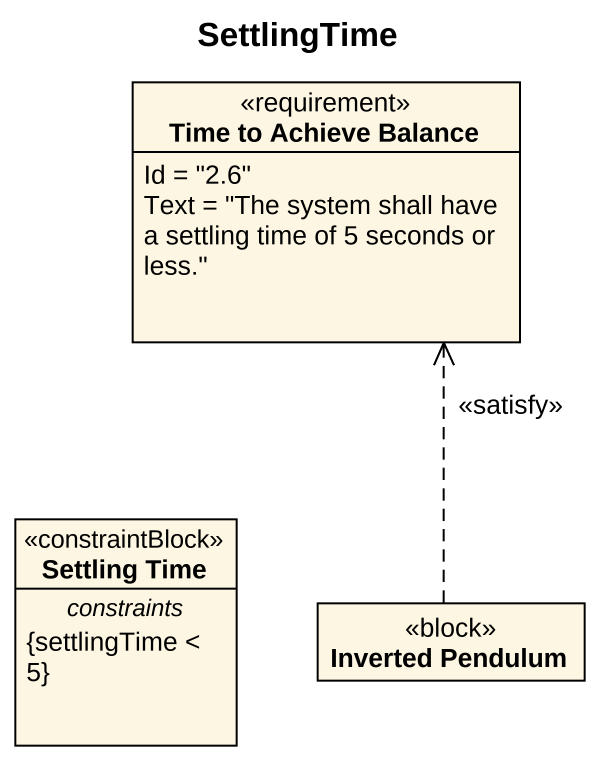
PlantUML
@startuml
title SettlingTime
hide circle
hide empty members
class "Time to Achieve Balance" as Time_to_Achieve_Balance <<requirement>> {
  Id = "2.6"
  Text = "The system shall have a settling time of 5 seconds or less."
}
class "Settling Time" as Settling_Time <<constraintBlock>> {
  -- constraints --
  {settlingTime < 5}
}
class "Inverted Pendulum" as Inverted_Pendulum <<block>>
Inverted_Pendulum .up.> Time_to_Achieve_Balance : <<satisfy>>
@enduml
